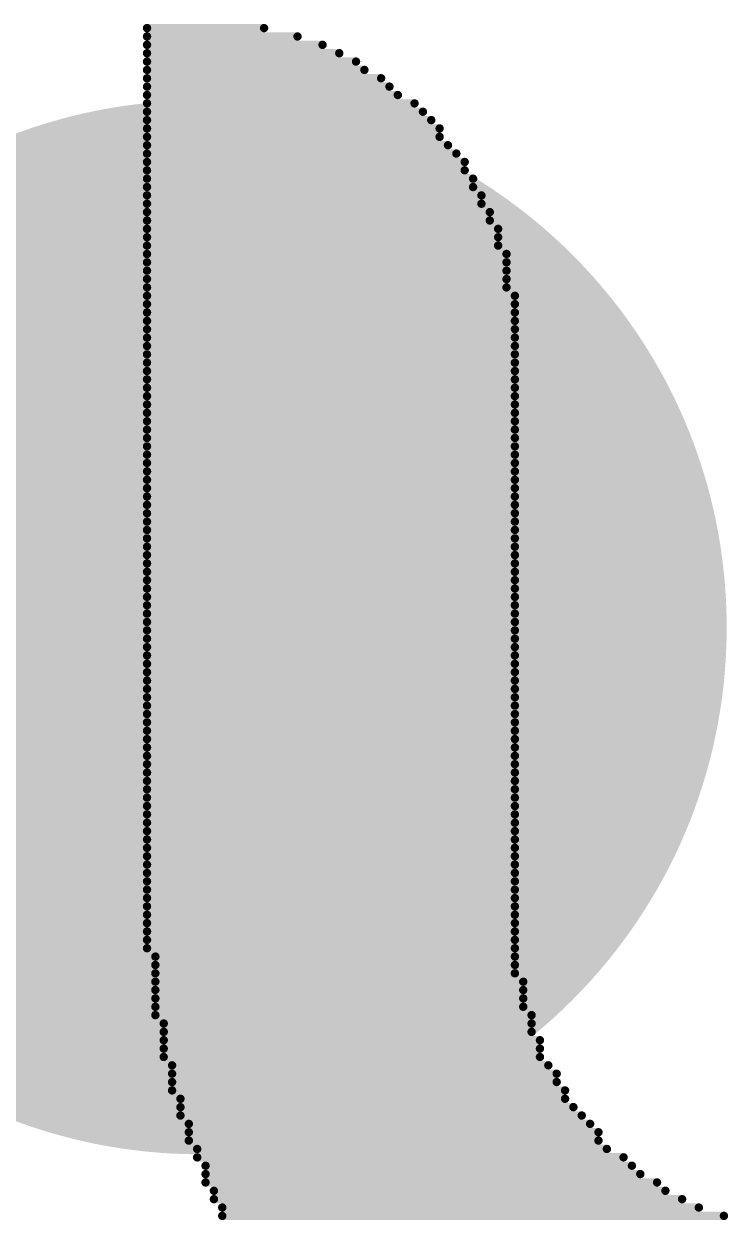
# Model space of a CAD drawing. Header units: inches. Extents: x 0 to 5455, y -5 to 5444.
# Drawn here: x 7.766 to 8.301, y 30.55 to 31.458 of the extents above; entities that cross this region are included whole.
import ezdxf

# ---------------------------------------------------------------- set-up
doc = ezdxf.new("R2010")
doc.units = ezdxf.units.IN
for name, color, linetype in [('Bottom Layer', 5, 'Continuous'), ('Bottom Overlay', 54, 'Continuous'), ('Top Layer', 1, 'Continuous'), ('Via Holes', 16, 'Continuous')]:
    doc.layers.add(name, color=color, linetype=linetype)

# ---------------------------------------------------------------- blocks, each defined once
blk = doc.blocks.new('5394DE47_A0E8_4329_8464_7791B7C19310_33')
at = {"layer": 'Bottom Overlay'}
for points in [[(13.9271, -1.59725, 0.00635, 0.00635, 0), (13.5461, -1.59725, 0.00635, 0.00635, 0)], [(13.9271, -1.6036, 0.00635, 0.00635, 0), (13.56515, -1.6036, 0.00635, 0.00635, 0)], [(13.93345, -1.60995, 0.00635, 0.00635, 0), (13.57785, -1.60995, 0.00635, 0.00635, 0)], [(13.93345, -1.6163, 0.00635, 0.00635, 0), (13.59055, -1.6163, 0.00635, 0.00635, 0)], [(13.9398, -1.62265, 0.00635, 0.00635, 0), (13.5969, -1.62265, 0.00635, 0.00635, 0)], [(13.9398, -1.629, 0.00635, 0.00635, 0), (13.6096, -1.629, 0.00635, 0.00635, 0)], [(13.9398, -1.63535, 0.00635, 0.00635, 0), (13.61595, -1.63535, 0.00635, 0.00635, 0)], [(13.94615, -1.6417, 0.00635, 0.00635, 0), (13.6223, -1.6417, 0.00635, 0.00635, 0)], [(13.94615, -1.64805, 0.00635, 0.00635, 0), (13.635, -1.64805, 0.00635, 0.00635, 0)], [(13.9525, -1.6544, 0.00635, 0.00635, 0), (13.64135, -1.6544, 0.00635, 0.00635, 0)], [(13.9525, -1.66075, 0.00635, 0.00635, 0), (13.64135, -1.66075, 0.00635, 0.00635, 0)], [(13.9525, -1.6671, 0.00635, 0.00635, 0), (13.6477, -1.6671, 0.00635, 0.00635, 0)], [(13.95885, -1.67345, 0.00635, 0.00635, 0), (13.65405, -1.67345, 0.00635, 0.00635, 0)], [(13.95885, -1.6798, 0.00635, 0.00635, 0), (13.6604, -1.6798, 0.00635, 0.00635, 0)], [(13.95885, -1.68615, 0.00635, 0.00635, 0), (13.66675, -1.68615, 0.00635, 0.00635, 0)], [(13.9652, -1.6925, 0.00635, 0.00635, 0), (13.66675, -1.6925, 0.00635, 0.00635, 0)], [(13.9652, -1.69885, 0.00635, 0.00635, 0), (13.6731, -1.69885, 0.00635, 0.00635, 0)], [(13.9652, -1.7052, 0.00635, 0.00635, 0), (13.6731, -1.7052, 0.00635, 0.00635, 0)], [(13.9652, -1.71155, 0.00635, 0.00635, 0), (13.67945, -1.71155, 0.00635, 0.00635, 0)], [(13.97155, -1.7179, 0.00635, 0.00635, 0), (13.6858, -1.7179, 0.00635, 0.00635, 0)], [(13.97155, -1.72425, 0.00635, 0.00635, 0), (13.6858, -1.72425, 0.00635, 0.00635, 0)], [(13.97155, -1.7306, 0.00635, 0.00635, 0), (13.6858, -1.7306, 0.00635, 0.00635, 0)], [(13.97155, -1.73695, 0.00635, 0.00635, 0), (13.69215, -1.73695, 0.00635, 0.00635, 0)], [(13.97155, -1.7433, 0.00635, 0.00635, 0), (13.69215, -1.7433, 0.00635, 0.00635, 0)], [(13.9779, -1.74965, 0.00635, 0.00635, 0), (13.69215, -1.74965, 0.00635, 0.00635, 0)], [(13.9779, -1.756, 0.00635, 0.00635, 0), (13.6985, -1.756, 0.00635, 0.00635, 0)], [(13.9779, -1.76235, 0.00635, 0.00635, 0), (13.6985, -1.76235, 0.00635, 0.00635, 0)], [(13.9779, -1.7687, 0.00635, 0.00635, 0), (13.6985, -1.7687, 0.00635, 0.00635, 0)], [(13.9779, -1.77505, 0.00635, 0.00635, 0), (13.6985, -1.77505, 0.00635, 0.00635, 0)], [(13.9779, -1.7814, 0.00635, 0.00635, 0), (13.70485, -1.7814, 0.00635, 0.00635, 0)], [(13.9779, -1.78775, 0.00635, 0.00635, 0), (13.70485, -1.78775, 0.00635, 0.00635, 0)], [(13.9779, -1.7941, 0.00635, 0.00635, 0), (13.70485, -1.7941, 0.00635, 0.00635, 0)], [(13.98425, -1.80045, 0.00635, 0.00635, 0), (13.70485, -1.80045, 0.00635, 0.00635, 0)], [(13.98425, -1.8068, 0.00635, 0.00635, 0), (13.70485, -1.8068, 0.00635, 0.00635, 0)], [(13.98425, -1.81315, 0.00635, 0.00635, 0), (13.70485, -1.81315, 0.00635, 0.00635, 0)], [(13.98425, -1.8195, 0.00635, 0.00635, 0), (13.70485, -1.8195, 0.00635, 0.00635, 0)], [(13.98425, -1.82585, 0.00635, 0.00635, 0), (13.70485, -1.82585, 0.00635, 0.00635, 0)], [(13.98425, -1.8322, 0.00635, 0.00635, 0), (13.70485, -1.8322, 0.00635, 0.00635, 0)], [(13.98425, -1.83855, 0.00635, 0.00635, 0), (13.70485, -1.83855, 0.00635, 0.00635, 0)], [(13.98425, -1.8449, 0.00635, 0.00635, 0), (13.70485, -1.8449, 0.00635, 0.00635, 0)], [(13.98425, -1.85125, 0.00635, 0.00635, 0), (13.70485, -1.85125, 0.00635, 0.00635, 0)], [(13.98425, -1.8576, 0.00635, 0.00635, 0), (13.70485, -1.8576, 0.00635, 0.00635, 0)], [(13.98425, -1.86395, 0.00635, 0.00635, 0), (13.70485, -1.86395, 0.00635, 0.00635, 0)], [(13.98425, -1.8703, 0.00635, 0.00635, 0), (13.70485, -1.8703, 0.00635, 0.00635, 0)], [(13.98425, -1.87665, 0.00635, 0.00635, 0), (13.70485, -1.87665, 0.00635, 0.00635, 0)], [(13.98425, -1.883, 0.00635, 0.00635, 0), (13.70485, -1.883, 0.00635, 0.00635, 0)], [(13.98425, -1.88935, 0.00635, 0.00635, 0), (13.70485, -1.88935, 0.00635, 0.00635, 0)], [(13.98425, -1.8957, 0.00635, 0.00635, 0), (13.70485, -1.8957, 0.00635, 0.00635, 0)], [(13.98425, -1.90205, 0.00635, 0.00635, 0), (13.70485, -1.90205, 0.00635, 0.00635, 0)], [(13.98425, -1.9084, 0.00635, 0.00635, 0), (13.70485, -1.9084, 0.00635, 0.00635, 0)], [(13.98425, -1.91475, 0.00635, 0.00635, 0), (13.70485, -1.91475, 0.00635, 0.00635, 0)], [(13.98425, -1.9211, 0.00635, 0.00635, 0), (13.70485, -1.9211, 0.00635, 0.00635, 0)], [(13.98425, -1.92745, 0.00635, 0.00635, 0), (13.70485, -1.92745, 0.00635, 0.00635, 0)], [(13.98425, -1.9338, 0.00635, 0.00635, 0), (13.70485, -1.9338, 0.00635, 0.00635, 0)], [(13.98425, -1.94015, 0.00635, 0.00635, 0), (13.70485, -1.94015, 0.00635, 0.00635, 0)], [(13.98425, -1.9465, 0.00635, 0.00635, 0), (13.70485, -1.9465, 0.00635, 0.00635, 0)], [(13.98425, -1.95285, 0.00635, 0.00635, 0), (13.70485, -1.95285, 0.00635, 0.00635, 0)], [(13.98425, -1.9592, 0.00635, 0.00635, 0), (13.70485, -1.9592, 0.00635, 0.00635, 0)], [(13.98425, -1.96555, 0.00635, 0.00635, 0), (13.70485, -1.96555, 0.00635, 0.00635, 0)], [(13.98425, -1.9719, 0.00635, 0.00635, 0), (13.70485, -1.9719, 0.00635, 0.00635, 0)], [(13.98425, -1.97825, 0.00635, 0.00635, 0), (13.70485, -1.97825, 0.00635, 0.00635, 0)], [(13.98425, -1.9846, 0.00635, 0.00635, 0), (13.70485, -1.9846, 0.00635, 0.00635, 0)], [(13.98425, -1.99095, 0.00635, 0.00635, 0), (13.70485, -1.99095, 0.00635, 0.00635, 0)], [(13.98425, -1.9973, 0.00635, 0.00635, 0), (13.70485, -1.9973, 0.00635, 0.00635, 0)], [(13.98425, -2.00365, 0.00635, 0.00635, 0), (13.70485, -2.00365, 0.00635, 0.00635, 0)], [(13.98425, -2.01, 0.00635, 0.00635, 0), (13.70485, -2.01, 0.00635, 0.00635, 0)], [(13.98425, -2.01635, 0.00635, 0.00635, 0), (13.70485, -2.01635, 0.00635, 0.00635, 0)], [(13.98425, -2.0227, 0.00635, 0.00635, 0), (13.70485, -2.0227, 0.00635, 0.00635, 0)], [(13.98425, -2.02905, 0.00635, 0.00635, 0), (13.70485, -2.02905, 0.00635, 0.00635, 0)], [(13.98425, -2.0354, 0.00635, 0.00635, 0), (13.70485, -2.0354, 0.00635, 0.00635, 0)], [(13.98425, -2.04175, 0.00635, 0.00635, 0), (13.70485, -2.04175, 0.00635, 0.00635, 0)], [(13.98425, -2.0481, 0.00635, 0.00635, 0), (13.70485, -2.0481, 0.00635, 0.00635, 0)], [(13.98425, -2.05445, 0.00635, 0.00635, 0), (13.70485, -2.05445, 0.00635, 0.00635, 0)], [(13.98425, -2.0608, 0.00635, 0.00635, 0), (13.70485, -2.0608, 0.00635, 0.00635, 0)], [(13.98425, -2.06715, 0.00635, 0.00635, 0), (13.70485, -2.06715, 0.00635, 0.00635, 0)], [(13.98425, -2.0735, 0.00635, 0.00635, 0), (13.70485, -2.0735, 0.00635, 0.00635, 0)], [(13.98425, -2.07985, 0.00635, 0.00635, 0), (13.70485, -2.07985, 0.00635, 0.00635, 0)], [(13.98425, -2.0862, 0.00635, 0.00635, 0), (13.70485, -2.0862, 0.00635, 0.00635, 0)], [(13.98425, -2.09255, 0.00635, 0.00635, 0), (13.70485, -2.09255, 0.00635, 0.00635, 0)], [(13.98425, -2.0989, 0.00635, 0.00635, 0), (13.70485, -2.0989, 0.00635, 0.00635, 0)], [(13.98425, -2.10525, 0.00635, 0.00635, 0), (13.70485, -2.10525, 0.00635, 0.00635, 0)], [(13.98425, -2.1116, 0.00635, 0.00635, 0), (13.70485, -2.1116, 0.00635, 0.00635, 0)], [(13.98425, -2.11795, 0.00635, 0.00635, 0), (13.70485, -2.11795, 0.00635, 0.00635, 0)], [(13.98425, -2.1243, 0.00635, 0.00635, 0), (13.70485, -2.1243, 0.00635, 0.00635, 0)], [(13.98425, -2.13065, 0.00635, 0.00635, 0), (13.70485, -2.13065, 0.00635, 0.00635, 0)], [(13.98425, -2.137, 0.00635, 0.00635, 0), (13.70485, -2.137, 0.00635, 0.00635, 0)], [(13.98425, -2.14335, 0.00635, 0.00635, 0), (13.70485, -2.14335, 0.00635, 0.00635, 0)], [(13.98425, -2.1497, 0.00635, 0.00635, 0), (13.70485, -2.1497, 0.00635, 0.00635, 0)], [(13.98425, -2.15605, 0.00635, 0.00635, 0), (13.70485, -2.15605, 0.00635, 0.00635, 0)], [(13.98425, -2.1624, 0.00635, 0.00635, 0), (13.70485, -2.1624, 0.00635, 0.00635, 0)], [(13.98425, -2.16875, 0.00635, 0.00635, 0), (13.70485, -2.16875, 0.00635, 0.00635, 0)], [(13.98425, -2.1751, 0.00635, 0.00635, 0), (13.70485, -2.1751, 0.00635, 0.00635, 0)], [(13.98425, -2.18145, 0.00635, 0.00635, 0), (13.70485, -2.18145, 0.00635, 0.00635, 0)], [(13.98425, -2.1878, 0.00635, 0.00635, 0), (13.70485, -2.1878, 0.00635, 0.00635, 0)], [(13.98425, -2.19415, 0.00635, 0.00635, 0), (13.70485, -2.19415, 0.00635, 0.00635, 0)], [(13.98425, -2.2005, 0.00635, 0.00635, 0), (13.70485, -2.2005, 0.00635, 0.00635, 0)], [(13.98425, -2.20685, 0.00635, 0.00635, 0), (13.70485, -2.20685, 0.00635, 0.00635, 0)], [(13.98425, -2.2132, 0.00635, 0.00635, 0), (13.70485, -2.2132, 0.00635, 0.00635, 0)], [(13.98425, -2.21955, 0.00635, 0.00635, 0), (13.70485, -2.21955, 0.00635, 0.00635, 0)], [(13.98425, -2.2259, 0.00635, 0.00635, 0), (13.70485, -2.2259, 0.00635, 0.00635, 0)], [(13.98425, -2.23225, 0.00635, 0.00635, 0), (13.70485, -2.23225, 0.00635, 0.00635, 0)], [(13.98425, -2.2386, 0.00635, 0.00635, 0), (13.70485, -2.2386, 0.00635, 0.00635, 0)], [(13.98425, -2.24495, 0.00635, 0.00635, 0), (13.70485, -2.24495, 0.00635, 0.00635, 0)], [(13.98425, -2.2513, 0.00635, 0.00635, 0), (13.70485, -2.2513, 0.00635, 0.00635, 0)], [(13.98425, -2.25765, 0.00635, 0.00635, 0), (13.70485, -2.25765, 0.00635, 0.00635, 0)], [(13.98425, -2.264, 0.00635, 0.00635, 0), (13.70485, -2.264, 0.00635, 0.00635, 0)], [(13.98425, -2.27035, 0.00635, 0.00635, 0), (13.70485, -2.27035, 0.00635, 0.00635, 0)], [(13.98425, -2.2767, 0.00635, 0.00635, 0), (13.70485, -2.2767, 0.00635, 0.00635, 0)], [(13.98425, -2.28305, 0.00635, 0.00635, 0), (13.70485, -2.28305, 0.00635, 0.00635, 0)], [(13.98425, -2.2894, 0.00635, 0.00635, 0), (13.70485, -2.2894, 0.00635, 0.00635, 0)], [(13.98425, -2.29575, 0.00635, 0.00635, 0), (13.70485, -2.29575, 0.00635, 0.00635, 0)], [(13.98425, -2.3021, 0.00635, 0.00635, 0), (13.7112, -2.3021, 0.00635, 0.00635, 0)], [(13.98425, -2.30845, 0.00635, 0.00635, 0), (13.7112, -2.30845, 0.00635, 0.00635, 0)], [(13.98425, -2.3148, 0.00635, 0.00635, 0), (13.7112, -2.3148, 0.00635, 0.00635, 0)], [(13.98425, -2.32115, 0.00635, 0.00635, 0), (13.7112, -2.32115, 0.00635, 0.00635, 0)], [(13.98425, -2.3275, 0.00635, 0.00635, 0), (13.7112, -2.3275, 0.00635, 0.00635, 0)], [(13.98425, -2.33385, 0.00635, 0.00635, 0), (13.71755, -2.33385, 0.00635, 0.00635, 0)], [(13.98425, -2.3402, 0.00635, 0.00635, 0), (13.71755, -2.3402, 0.00635, 0.00635, 0)], [(13.98425, -2.34655, 0.00635, 0.00635, 0), (13.71755, -2.34655, 0.00635, 0.00635, 0)], [(13.98425, -2.3529, 0.00635, 0.00635, 0), (13.7239, -2.3529, 0.00635, 0.00635, 0)], [(13.98425, -2.35925, 0.00635, 0.00635, 0), (13.7239, -2.35925, 0.00635, 0.00635, 0)], [(13.98425, -2.3656, 0.00635, 0.00635, 0), (13.73025, -2.3656, 0.00635, 0.00635, 0)], [(13.98425, -2.37195, 0.00635, 0.00635, 0), (13.73025, -2.37195, 0.00635, 0.00635, 0)], [(13.98425, -2.3783, 0.00635, 0.00635, 0), (13.7366, -2.3783, 0.00635, 0.00635, 0)], [(13.98425, -2.38465, 0.00635, 0.00635, 0), (13.7366, -2.38465, 0.00635, 0.00635, 0)], [(13.98425, -2.391, 0.00635, 0.00635, 0), (13.74295, -2.391, 0.00635, 0.00635, 0)], [(13.98425, -2.39735, 0.00635, 0.00635, 0), (13.74295, -2.39735, 0.00635, 0.00635, 0)], [(13.98425, -2.4037, 0.00635, 0.00635, 0), (13.7493, -2.4037, 0.00635, 0.00635, 0)], [(13.98425, -2.41005, 0.00635, 0.00635, 0), (13.75565, -2.41005, 0.00635, 0.00635, 0)], [(13.98425, -2.4164, 0.00635, 0.00635, 0), (13.762, -2.4164, 0.00635, 0.00635, 0)], [(13.98425, -2.42275, 0.00635, 0.00635, 0), (13.762, -2.42275, 0.00635, 0.00635, 0)], [(13.98425, -2.4291, 0.00635, 0.00635, 0), (13.76835, -2.4291, 0.00635, 0.00635, 0)], [(13.98425, -2.43545, 0.00635, 0.00635, 0), (13.7747, -2.43545, 0.00635, 0.00635, 0)], [(13.98425, -2.4418, 0.00635, 0.00635, 0), (13.78105, -2.4418, 0.00635, 0.00635, 0)], [(13.98425, -2.44815, 0.00635, 0.00635, 0), (13.79375, -2.44815, 0.00635, 0.00635, 0)], [(13.98425, -2.4545, 0.00635, 0.00635, 0), (13.8001, -2.4545, 0.00635, 0.00635, 0)], [(13.98425, -2.46085, 0.00635, 0.00635, 0), (13.80645, -2.46085, 0.00635, 0.00635, 0)], [(13.98425, -2.4672, 0.00635, 0.00635, 0), (13.81915, -2.4672, 0.00635, 0.00635, 0)], [(13.98425, -2.47355, 0.00635, 0.00635, 0), (13.8255, -2.47355, 0.00635, 0.00635, 0)], [(13.98425, -2.4799, 0.00635, 0.00635, 0), (13.8382, -2.4799, 0.00635, 0.00635, 0)], [(13.98425, -2.48625, 0.00635, 0.00635, 0), (13.8509, -2.48625, 0.00635, 0.00635, 0)], [(13.98425, -2.4926, 0.00635, 0.00635, 0), (13.86995, -2.4926, 0.00635, 0.00635, 0)], [(13.98425, -2.49895, 0.00635, 0.00635, 0), (13.89535, -2.49895, 0.00635, 0.00635, 0)]]:
    blk.add_lwpolyline(points, format="xyseb", dxfattribs=at)
for points in [[(13.54451, -1.59725, 0.00317, 0.00317, 1), (13.54769, -1.59725, 0.00317, 0.00317, 1)], [(13.92551, -1.59725, 0.00317, 0.00317, 1), (13.92869, -1.59725, 0.00317, 0.00317, 1)], [(13.56356, -1.6036, 0.00317, 0.00317, 1), (13.56674, -1.6036, 0.00317, 0.00317, 1)], [(13.57626, -1.60995, 0.00317, 0.00317, 1), (13.57944, -1.60995, 0.00317, 0.00317, 1)], [(13.92551, -1.6036, 0.00317, 0.00317, 1), (13.92869, -1.6036, 0.00317, 0.00317, 1)], [(13.93186, -1.60995, 0.00317, 0.00317, 1), (13.93504, -1.60995, 0.00317, 0.00317, 1)], [(13.58896, -1.6163, 0.00317, 0.00317, 1), (13.59214, -1.6163, 0.00317, 0.00317, 1)], [(13.93186, -1.6163, 0.00317, 0.00317, 1), (13.93504, -1.6163, 0.00317, 0.00317, 1)], [(13.59531, -1.62265, 0.00317, 0.00317, 1), (13.59849, -1.62265, 0.00317, 0.00317, 1)], [(13.93821, -1.62265, 0.00317, 0.00317, 1), (13.94139, -1.62265, 0.00317, 0.00317, 1)], [(13.60801, -1.629, 0.00317, 0.00317, 1), (13.61119, -1.629, 0.00317, 0.00317, 1)], [(13.61436, -1.63535, 0.00317, 0.00317, 1), (13.61754, -1.63535, 0.00317, 0.00317, 1)], [(13.93821, -1.629, 0.00317, 0.00317, 1), (13.94139, -1.629, 0.00317, 0.00317, 1)], [(13.93821, -1.63535, 0.00317, 0.00317, 1), (13.94139, -1.63535, 0.00317, 0.00317, 1)], [(13.62071, -1.6417, 0.00317, 0.00317, 1), (13.62389, -1.6417, 0.00317, 0.00317, 1)], [(13.94456, -1.6417, 0.00317, 0.00317, 1), (13.94774, -1.6417, 0.00317, 0.00317, 1)], [(13.63341, -1.64805, 0.00317, 0.00317, 1), (13.63659, -1.64805, 0.00317, 0.00317, 1)], [(13.63976, -1.6544, 0.00317, 0.00317, 1), (13.64294, -1.6544, 0.00317, 0.00317, 1)], [(13.94456, -1.64805, 0.00317, 0.00317, 1), (13.94774, -1.64805, 0.00317, 0.00317, 1)], [(13.95091, -1.6544, 0.00317, 0.00317, 1), (13.95409, -1.6544, 0.00317, 0.00317, 1)], [(13.63976, -1.66075, 0.00317, 0.00317, 1), (13.64294, -1.66075, 0.00317, 0.00317, 1)], [(13.95091, -1.66075, 0.00317, 0.00317, 1), (13.95409, -1.66075, 0.00317, 0.00317, 1)], [(13.64611, -1.6671, 0.00317, 0.00317, 1), (13.64929, -1.6671, 0.00317, 0.00317, 1)], [(13.65246, -1.67345, 0.00317, 0.00317, 1), (13.65564, -1.67345, 0.00317, 0.00317, 1)], [(13.95091, -1.6671, 0.00317, 0.00317, 1), (13.95409, -1.6671, 0.00317, 0.00317, 1)], [(13.95726, -1.67345, 0.00317, 0.00317, 1), (13.96044, -1.67345, 0.00317, 0.00317, 1)], [(13.65881, -1.6798, 0.00317, 0.00317, 1), (13.66199, -1.6798, 0.00317, 0.00317, 1)], [(13.95726, -1.6798, 0.00317, 0.00317, 1), (13.96044, -1.6798, 0.00317, 0.00317, 1)], [(13.66516, -1.68615, 0.00317, 0.00317, 1), (13.66834, -1.68615, 0.00317, 0.00317, 1)], [(13.95726, -1.68615, 0.00317, 0.00317, 1), (13.96044, -1.68615, 0.00317, 0.00317, 1)], [(13.66516, -1.6925, 0.00317, 0.00317, 1), (13.66834, -1.6925, 0.00317, 0.00317, 1)], [(13.67151, -1.69885, 0.00317, 0.00317, 1), (13.67469, -1.69885, 0.00317, 0.00317, 1)], [(13.96361, -1.6925, 0.00317, 0.00317, 1), (13.96679, -1.6925, 0.00317, 0.00317, 1)], [(13.96361, -1.69885, 0.00317, 0.00317, 1), (13.96679, -1.69885, 0.00317, 0.00317, 1)], [(13.67151, -1.7052, 0.00317, 0.00317, 1), (13.67469, -1.7052, 0.00317, 0.00317, 1)], [(13.96361, -1.7052, 0.00317, 0.00317, 1), (13.96679, -1.7052, 0.00317, 0.00317, 1)], [(13.67786, -1.71155, 0.00317, 0.00317, 1), (13.68104, -1.71155, 0.00317, 0.00317, 1)], [(13.68421, -1.7179, 0.00317, 0.00317, 1), (13.68739, -1.7179, 0.00317, 0.00317, 1)], [(13.96361, -1.71155, 0.00317, 0.00317, 1), (13.96679, -1.71155, 0.00317, 0.00317, 1)], [(13.96996, -1.7179, 0.00317, 0.00317, 1), (13.97314, -1.7179, 0.00317, 0.00317, 1)], [(13.68421, -1.72425, 0.00317, 0.00317, 1), (13.68739, -1.72425, 0.00317, 0.00317, 1)], [(13.96996, -1.72425, 0.00317, 0.00317, 1), (13.97314, -1.72425, 0.00317, 0.00317, 1)], [(13.68421, -1.7306, 0.00317, 0.00317, 1), (13.68739, -1.7306, 0.00317, 0.00317, 1)], [(13.69056, -1.73695, 0.00317, 0.00317, 1), (13.69374, -1.73695, 0.00317, 0.00317, 1)], [(13.96996, -1.7306, 0.00317, 0.00317, 1), (13.97314, -1.7306, 0.00317, 0.00317, 1)], [(13.96996, -1.73695, 0.00317, 0.00317, 1), (13.97314, -1.73695, 0.00317, 0.00317, 1)], [(13.69056, -1.7433, 0.00317, 0.00317, 1), (13.69374, -1.7433, 0.00317, 0.00317, 1)], [(13.96996, -1.7433, 0.00317, 0.00317, 1), (13.97314, -1.7433, 0.00317, 0.00317, 1)], [(13.69056, -1.74965, 0.00317, 0.00317, 1), (13.69374, -1.74965, 0.00317, 0.00317, 1)], [(13.97631, -1.74965, 0.00317, 0.00317, 1), (13.97949, -1.74965, 0.00317, 0.00317, 1)], [(13.69691, -1.756, 0.00317, 0.00317, 1), (13.70009, -1.756, 0.00317, 0.00317, 1)], [(13.69691, -1.76235, 0.00317, 0.00317, 1), (13.70009, -1.76235, 0.00317, 0.00317, 1)], [(13.97631, -1.756, 0.00317, 0.00317, 1), (13.97949, -1.756, 0.00317, 0.00317, 1)], [(13.97631, -1.76235, 0.00317, 0.00317, 1), (13.97949, -1.76235, 0.00317, 0.00317, 1)], [(13.69691, -1.7687, 0.00317, 0.00317, 1), (13.70009, -1.7687, 0.00317, 0.00317, 1)], [(13.97631, -1.7687, 0.00317, 0.00317, 1), (13.97949, -1.7687, 0.00317, 0.00317, 1)], [(13.69691, -1.77505, 0.00317, 0.00317, 1), (13.70009, -1.77505, 0.00317, 0.00317, 1)], [(13.70326, -1.7814, 0.00317, 0.00317, 1), (13.70644, -1.7814, 0.00317, 0.00317, 1)], [(13.97631, -1.77505, 0.00317, 0.00317, 1), (13.97949, -1.77505, 0.00317, 0.00317, 1)], [(13.97631, -1.7814, 0.00317, 0.00317, 1), (13.97949, -1.7814, 0.00317, 0.00317, 1)], [(13.70326, -1.78775, 0.00317, 0.00317, 1), (13.70644, -1.78775, 0.00317, 0.00317, 1)], [(13.97631, -1.78775, 0.00317, 0.00317, 1), (13.97949, -1.78775, 0.00317, 0.00317, 1)], [(13.70326, -1.7941, 0.00317, 0.00317, 1), (13.70644, -1.7941, 0.00317, 0.00317, 1)], [(13.70326, -1.80045, 0.00317, 0.00317, 1), (13.70644, -1.80045, 0.00317, 0.00317, 1)], [(13.97631, -1.7941, 0.00317, 0.00317, 1), (13.97949, -1.7941, 0.00317, 0.00317, 1)], [(13.98266, -1.80045, 0.00317, 0.00317, 1), (13.98584, -1.80045, 0.00317, 0.00317, 1)], [(13.70326, -1.8068, 0.00317, 0.00317, 1), (13.70644, -1.8068, 0.00317, 0.00317, 1)], [(13.98266, -1.8068, 0.00317, 0.00317, 1), (13.98584, -1.8068, 0.00317, 0.00317, 1)], [(13.70326, -1.81315, 0.00317, 0.00317, 1), (13.70644, -1.81315, 0.00317, 0.00317, 1)], [(13.98266, -1.81315, 0.00317, 0.00317, 1), (13.98584, -1.81315, 0.00317, 0.00317, 1)], [(13.70326, -1.8195, 0.00317, 0.00317, 1), (13.70644, -1.8195, 0.00317, 0.00317, 1)], [(13.70326, -1.82585, 0.00317, 0.00317, 1), (13.70644, -1.82585, 0.00317, 0.00317, 1)], [(13.98266, -1.8195, 0.00317, 0.00317, 1), (13.98584, -1.8195, 0.00317, 0.00317, 1)], [(13.98266, -1.82585, 0.00317, 0.00317, 1), (13.98584, -1.82585, 0.00317, 0.00317, 1)], [(13.70326, -1.8322, 0.00317, 0.00317, 1), (13.70644, -1.8322, 0.00317, 0.00317, 1)], [(13.98266, -1.8322, 0.00317, 0.00317, 1), (13.98584, -1.8322, 0.00317, 0.00317, 1)], [(13.70326, -1.83855, 0.00317, 0.00317, 1), (13.70644, -1.83855, 0.00317, 0.00317, 1)], [(13.70326, -1.8449, 0.00317, 0.00317, 1), (13.70644, -1.8449, 0.00317, 0.00317, 1)], [(13.98266, -1.83855, 0.00317, 0.00317, 1), (13.98584, -1.83855, 0.00317, 0.00317, 1)], [(13.98266, -1.8449, 0.00317, 0.00317, 1), (13.98584, -1.8449, 0.00317, 0.00317, 1)], [(13.70326, -1.85125, 0.00317, 0.00317, 1), (13.70644, -1.85125, 0.00317, 0.00317, 1)], [(13.98266, -1.85125, 0.00317, 0.00317, 1), (13.98584, -1.85125, 0.00317, 0.00317, 1)], [(13.70326, -1.8576, 0.00317, 0.00317, 1), (13.70644, -1.8576, 0.00317, 0.00317, 1)], [(13.70326, -1.86395, 0.00317, 0.00317, 1), (13.70644, -1.86395, 0.00317, 0.00317, 1)], [(13.98266, -1.8576, 0.00317, 0.00317, 1), (13.98584, -1.8576, 0.00317, 0.00317, 1)], [(13.98266, -1.86395, 0.00317, 0.00317, 1), (13.98584, -1.86395, 0.00317, 0.00317, 1)], [(13.70326, -1.8703, 0.00317, 0.00317, 1), (13.70644, -1.8703, 0.00317, 0.00317, 1)], [(13.98266, -1.8703, 0.00317, 0.00317, 1), (13.98584, -1.8703, 0.00317, 0.00317, 1)], [(13.70326, -1.87665, 0.00317, 0.00317, 1), (13.70644, -1.87665, 0.00317, 0.00317, 1)], [(13.98266, -1.87665, 0.00317, 0.00317, 1), (13.98584, -1.87665, 0.00317, 0.00317, 1)], [(13.70326, -1.883, 0.00317, 0.00317, 1), (13.70644, -1.883, 0.00317, 0.00317, 1)], [(13.70326, -1.88935, 0.00317, 0.00317, 1), (13.70644, -1.88935, 0.00317, 0.00317, 1)], [(13.98266, -1.883, 0.00317, 0.00317, 1), (13.98584, -1.883, 0.00317, 0.00317, 1)], [(13.98266, -1.88935, 0.00317, 0.00317, 1), (13.98584, -1.88935, 0.00317, 0.00317, 1)], [(13.70326, -1.8957, 0.00317, 0.00317, 1), (13.70644, -1.8957, 0.00317, 0.00317, 1)], [(13.98266, -1.8957, 0.00317, 0.00317, 1), (13.98584, -1.8957, 0.00317, 0.00317, 1)], [(13.70326, -1.90205, 0.00317, 0.00317, 1), (13.70644, -1.90205, 0.00317, 0.00317, 1)], [(13.70326, -1.9084, 0.00317, 0.00317, 1), (13.70644, -1.9084, 0.00317, 0.00317, 1)], [(13.98266, -1.90205, 0.00317, 0.00317, 1), (13.98584, -1.90205, 0.00317, 0.00317, 1)], [(13.98266, -1.9084, 0.00317, 0.00317, 1), (13.98584, -1.9084, 0.00317, 0.00317, 1)], [(13.70326, -1.91475, 0.00317, 0.00317, 1), (13.70644, -1.91475, 0.00317, 0.00317, 1)], [(13.98266, -1.91475, 0.00317, 0.00317, 1), (13.98584, -1.91475, 0.00317, 0.00317, 1)], [(13.70326, -1.9211, 0.00317, 0.00317, 1), (13.70644, -1.9211, 0.00317, 0.00317, 1)], [(13.70326, -1.92745, 0.00317, 0.00317, 1), (13.70644, -1.92745, 0.00317, 0.00317, 1)], [(13.98266, -1.9211, 0.00317, 0.00317, 1), (13.98584, -1.9211, 0.00317, 0.00317, 1)], [(13.98266, -1.92745, 0.00317, 0.00317, 1), (13.98584, -1.92745, 0.00317, 0.00317, 1)], [(13.70326, -1.9338, 0.00317, 0.00317, 1), (13.70644, -1.9338, 0.00317, 0.00317, 1)], [(13.98266, -1.9338, 0.00317, 0.00317, 1), (13.98584, -1.9338, 0.00317, 0.00317, 1)], [(13.70326, -1.94015, 0.00317, 0.00317, 1), (13.70644, -1.94015, 0.00317, 0.00317, 1)], [(13.98266, -1.94015, 0.00317, 0.00317, 1), (13.98584, -1.94015, 0.00317, 0.00317, 1)], [(13.70326, -1.9465, 0.00317, 0.00317, 1), (13.70644, -1.9465, 0.00317, 0.00317, 1)], [(13.70326, -1.95285, 0.00317, 0.00317, 1), (13.70644, -1.95285, 0.00317, 0.00317, 1)], [(13.98266, -1.9465, 0.00317, 0.00317, 1), (13.98584, -1.9465, 0.00317, 0.00317, 1)], [(13.98266, -1.95285, 0.00317, 0.00317, 1), (13.98584, -1.95285, 0.00317, 0.00317, 1)], [(13.70326, -1.9592, 0.00317, 0.00317, 1), (13.70644, -1.9592, 0.00317, 0.00317, 1)], [(13.98266, -1.9592, 0.00317, 0.00317, 1), (13.98584, -1.9592, 0.00317, 0.00317, 1)], [(13.70326, -1.96555, 0.00317, 0.00317, 1), (13.70644, -1.96555, 0.00317, 0.00317, 1)], [(13.70326, -1.9719, 0.00317, 0.00317, 1), (13.70644, -1.9719, 0.00317, 0.00317, 1)], [(13.98266, -1.96555, 0.00317, 0.00317, 1), (13.98584, -1.96555, 0.00317, 0.00317, 1)], [(13.98266, -1.9719, 0.00317, 0.00317, 1), (13.98584, -1.9719, 0.00317, 0.00317, 1)], [(13.70326, -1.97825, 0.00317, 0.00317, 1), (13.70644, -1.97825, 0.00317, 0.00317, 1)], [(13.98266, -1.97825, 0.00317, 0.00317, 1), (13.98584, -1.97825, 0.00317, 0.00317, 1)], [(13.70326, -1.9846, 0.00317, 0.00317, 1), (13.70644, -1.9846, 0.00317, 0.00317, 1)], [(13.70326, -1.99095, 0.00317, 0.00317, 1), (13.70644, -1.99095, 0.00317, 0.00317, 1)], [(13.98266, -1.9846, 0.00317, 0.00317, 1), (13.98584, -1.9846, 0.00317, 0.00317, 1)], [(13.98266, -1.99095, 0.00317, 0.00317, 1), (13.98584, -1.99095, 0.00317, 0.00317, 1)], [(13.70326, -1.9973, 0.00317, 0.00317, 1), (13.70644, -1.9973, 0.00317, 0.00317, 1)], [(13.98266, -1.9973, 0.00317, 0.00317, 1), (13.98584, -1.9973, 0.00317, 0.00317, 1)], [(13.70326, -2.00365, 0.00317, 0.00317, 1), (13.70644, -2.00365, 0.00317, 0.00317, 1)], [(13.98266, -2.00365, 0.00317, 0.00317, 1), (13.98584, -2.00365, 0.00317, 0.00317, 1)], [(13.70326, -2.01, 0.00317, 0.00317, 1), (13.70644, -2.01, 0.00317, 0.00317, 1)], [(13.70326, -2.01635, 0.00317, 0.00317, 1), (13.70644, -2.01635, 0.00317, 0.00317, 1)], [(13.98266, -2.01, 0.00317, 0.00317, 1), (13.98584, -2.01, 0.00317, 0.00317, 1)], [(13.98266, -2.01635, 0.00317, 0.00317, 1), (13.98584, -2.01635, 0.00317, 0.00317, 1)], [(13.70326, -2.0227, 0.00317, 0.00317, 1), (13.70644, -2.0227, 0.00317, 0.00317, 1)], [(13.98266, -2.0227, 0.00317, 0.00317, 1), (13.98584, -2.0227, 0.00317, 0.00317, 1)], [(13.70326, -2.02905, 0.00317, 0.00317, 1), (13.70644, -2.02905, 0.00317, 0.00317, 1)], [(13.70326, -2.0354, 0.00317, 0.00317, 1), (13.70644, -2.0354, 0.00317, 0.00317, 1)], [(13.98266, -2.02905, 0.00317, 0.00317, 1), (13.98584, -2.02905, 0.00317, 0.00317, 1)], [(13.98266, -2.0354, 0.00317, 0.00317, 1), (13.98584, -2.0354, 0.00317, 0.00317, 1)], [(13.70326, -2.04175, 0.00317, 0.00317, 1), (13.70644, -2.04175, 0.00317, 0.00317, 1)], [(13.98266, -2.04175, 0.00317, 0.00317, 1), (13.98584, -2.04175, 0.00317, 0.00317, 1)], [(13.70326, -2.0481, 0.00317, 0.00317, 1), (13.70644, -2.0481, 0.00317, 0.00317, 1)], [(13.70326, -2.05445, 0.00317, 0.00317, 1), (13.70644, -2.05445, 0.00317, 0.00317, 1)], [(13.98266, -2.0481, 0.00317, 0.00317, 1), (13.98584, -2.0481, 0.00317, 0.00317, 1)], [(13.98266, -2.05445, 0.00317, 0.00317, 1), (13.98584, -2.05445, 0.00317, 0.00317, 1)], [(13.70326, -2.0608, 0.00317, 0.00317, 1), (13.70644, -2.0608, 0.00317, 0.00317, 1)], [(13.98266, -2.0608, 0.00317, 0.00317, 1), (13.98584, -2.0608, 0.00317, 0.00317, 1)], [(13.70326, -2.06715, 0.00317, 0.00317, 1), (13.70644, -2.06715, 0.00317, 0.00317, 1)], [(13.70326, -2.0735, 0.00317, 0.00317, 1), (13.70644, -2.0735, 0.00317, 0.00317, 1)], [(13.98266, -2.06715, 0.00317, 0.00317, 1), (13.98584, -2.06715, 0.00317, 0.00317, 1)], [(13.98266, -2.0735, 0.00317, 0.00317, 1), (13.98584, -2.0735, 0.00317, 0.00317, 1)], [(13.70326, -2.07985, 0.00317, 0.00317, 1), (13.70644, -2.07985, 0.00317, 0.00317, 1)], [(13.98266, -2.07985, 0.00317, 0.00317, 1), (13.98584, -2.07985, 0.00317, 0.00317, 1)], [(13.70326, -2.0862, 0.00317, 0.00317, 1), (13.70644, -2.0862, 0.00317, 0.00317, 1)], [(13.98266, -2.0862, 0.00317, 0.00317, 1), (13.98584, -2.0862, 0.00317, 0.00317, 1)], [(13.70326, -2.09255, 0.00317, 0.00317, 1), (13.70644, -2.09255, 0.00317, 0.00317, 1)], [(13.70326, -2.0989, 0.00317, 0.00317, 1), (13.70644, -2.0989, 0.00317, 0.00317, 1)], [(13.98266, -2.09255, 0.00317, 0.00317, 1), (13.98584, -2.09255, 0.00317, 0.00317, 1)], [(13.98266, -2.0989, 0.00317, 0.00317, 1), (13.98584, -2.0989, 0.00317, 0.00317, 1)], [(13.70326, -2.10525, 0.00317, 0.00317, 1), (13.70644, -2.10525, 0.00317, 0.00317, 1)], [(13.98266, -2.10525, 0.00317, 0.00317, 1), (13.98584, -2.10525, 0.00317, 0.00317, 1)], [(13.70326, -2.1116, 0.00317, 0.00317, 1), (13.70644, -2.1116, 0.00317, 0.00317, 1)], [(13.70326, -2.11795, 0.00317, 0.00317, 1), (13.70644, -2.11795, 0.00317, 0.00317, 1)], [(13.98266, -2.1116, 0.00317, 0.00317, 1), (13.98584, -2.1116, 0.00317, 0.00317, 1)], [(13.98266, -2.11795, 0.00317, 0.00317, 1), (13.98584, -2.11795, 0.00317, 0.00317, 1)], [(13.70326, -2.1243, 0.00317, 0.00317, 1), (13.70644, -2.1243, 0.00317, 0.00317, 1)], [(13.98266, -2.1243, 0.00317, 0.00317, 1), (13.98584, -2.1243, 0.00317, 0.00317, 1)], [(13.70326, -2.13065, 0.00317, 0.00317, 1), (13.70644, -2.13065, 0.00317, 0.00317, 1)], [(13.70326, -2.137, 0.00317, 0.00317, 1), (13.70644, -2.137, 0.00317, 0.00317, 1)], [(13.98266, -2.13065, 0.00317, 0.00317, 1), (13.98584, -2.13065, 0.00317, 0.00317, 1)], [(13.98266, -2.137, 0.00317, 0.00317, 1), (13.98584, -2.137, 0.00317, 0.00317, 1)], [(13.70326, -2.14335, 0.00317, 0.00317, 1), (13.70644, -2.14335, 0.00317, 0.00317, 1)], [(13.98266, -2.14335, 0.00317, 0.00317, 1), (13.98584, -2.14335, 0.00317, 0.00317, 1)], [(13.70326, -2.1497, 0.00317, 0.00317, 1), (13.70644, -2.1497, 0.00317, 0.00317, 1)], [(13.98266, -2.1497, 0.00317, 0.00317, 1), (13.98584, -2.1497, 0.00317, 0.00317, 1)], [(13.70326, -2.15605, 0.00317, 0.00317, 1), (13.70644, -2.15605, 0.00317, 0.00317, 1)], [(13.70326, -2.1624, 0.00317, 0.00317, 1), (13.70644, -2.1624, 0.00317, 0.00317, 1)], [(13.98266, -2.15605, 0.00317, 0.00317, 1), (13.98584, -2.15605, 0.00317, 0.00317, 1)], [(13.98266, -2.1624, 0.00317, 0.00317, 1), (13.98584, -2.1624, 0.00317, 0.00317, 1)], [(13.70326, -2.16875, 0.00317, 0.00317, 1), (13.70644, -2.16875, 0.00317, 0.00317, 1)], [(13.98266, -2.16875, 0.00317, 0.00317, 1), (13.98584, -2.16875, 0.00317, 0.00317, 1)], [(13.70326, -2.1751, 0.00317, 0.00317, 1), (13.70644, -2.1751, 0.00317, 0.00317, 1)], [(13.70326, -2.18145, 0.00317, 0.00317, 1), (13.70644, -2.18145, 0.00317, 0.00317, 1)], [(13.98266, -2.1751, 0.00317, 0.00317, 1), (13.98584, -2.1751, 0.00317, 0.00317, 1)], [(13.98266, -2.18145, 0.00317, 0.00317, 1), (13.98584, -2.18145, 0.00317, 0.00317, 1)], [(13.70326, -2.1878, 0.00317, 0.00317, 1), (13.70644, -2.1878, 0.00317, 0.00317, 1)], [(13.98266, -2.1878, 0.00317, 0.00317, 1), (13.98584, -2.1878, 0.00317, 0.00317, 1)], [(13.70326, -2.19415, 0.00317, 0.00317, 1), (13.70644, -2.19415, 0.00317, 0.00317, 1)], [(13.70326, -2.2005, 0.00317, 0.00317, 1), (13.70644, -2.2005, 0.00317, 0.00317, 1)], [(13.98266, -2.19415, 0.00317, 0.00317, 1), (13.98584, -2.19415, 0.00317, 0.00317, 1)], [(13.98266, -2.2005, 0.00317, 0.00317, 1), (13.98584, -2.2005, 0.00317, 0.00317, 1)], [(13.70326, -2.20685, 0.00317, 0.00317, 1), (13.70644, -2.20685, 0.00317, 0.00317, 1)], [(13.98266, -2.20685, 0.00317, 0.00317, 1), (13.98584, -2.20685, 0.00317, 0.00317, 1)], [(13.70326, -2.2132, 0.00317, 0.00317, 1), (13.70644, -2.2132, 0.00317, 0.00317, 1)], [(13.98266, -2.2132, 0.00317, 0.00317, 1), (13.98584, -2.2132, 0.00317, 0.00317, 1)], [(13.70326, -2.21955, 0.00317, 0.00317, 1), (13.70644, -2.21955, 0.00317, 0.00317, 1)], [(13.70326, -2.2259, 0.00317, 0.00317, 1), (13.70644, -2.2259, 0.00317, 0.00317, 1)], [(13.98266, -2.21955, 0.00317, 0.00317, 1), (13.98584, -2.21955, 0.00317, 0.00317, 1)], [(13.98266, -2.2259, 0.00317, 0.00317, 1), (13.98584, -2.2259, 0.00317, 0.00317, 1)], [(13.70326, -2.23225, 0.00317, 0.00317, 1), (13.70644, -2.23225, 0.00317, 0.00317, 1)], [(13.98266, -2.23225, 0.00317, 0.00317, 1), (13.98584, -2.23225, 0.00317, 0.00317, 1)], [(13.70326, -2.2386, 0.00317, 0.00317, 1), (13.70644, -2.2386, 0.00317, 0.00317, 1)], [(13.70326, -2.24495, 0.00317, 0.00317, 1), (13.70644, -2.24495, 0.00317, 0.00317, 1)], [(13.98266, -2.2386, 0.00317, 0.00317, 1), (13.98584, -2.2386, 0.00317, 0.00317, 1)], [(13.98266, -2.24495, 0.00317, 0.00317, 1), (13.98584, -2.24495, 0.00317, 0.00317, 1)], [(13.70326, -2.2513, 0.00317, 0.00317, 1), (13.70644, -2.2513, 0.00317, 0.00317, 1)], [(13.98266, -2.2513, 0.00317, 0.00317, 1), (13.98584, -2.2513, 0.00317, 0.00317, 1)], [(13.70326, -2.25765, 0.00317, 0.00317, 1), (13.70644, -2.25765, 0.00317, 0.00317, 1)], [(13.70326, -2.264, 0.00317, 0.00317, 1), (13.70644, -2.264, 0.00317, 0.00317, 1)], [(13.98266, -2.25765, 0.00317, 0.00317, 1), (13.98584, -2.25765, 0.00317, 0.00317, 1)], [(13.98266, -2.264, 0.00317, 0.00317, 1), (13.98584, -2.264, 0.00317, 0.00317, 1)], [(13.70326, -2.27035, 0.00317, 0.00317, 1), (13.70644, -2.27035, 0.00317, 0.00317, 1)], [(13.98266, -2.27035, 0.00317, 0.00317, 1), (13.98584, -2.27035, 0.00317, 0.00317, 1)], [(13.70326, -2.2767, 0.00317, 0.00317, 1), (13.70644, -2.2767, 0.00317, 0.00317, 1)], [(13.98266, -2.2767, 0.00317, 0.00317, 1), (13.98584, -2.2767, 0.00317, 0.00317, 1)], [(13.70326, -2.28305, 0.00317, 0.00317, 1), (13.70644, -2.28305, 0.00317, 0.00317, 1)], [(13.70326, -2.2894, 0.00317, 0.00317, 1), (13.70644, -2.2894, 0.00317, 0.00317, 1)], [(13.98266, -2.28305, 0.00317, 0.00317, 1), (13.98584, -2.28305, 0.00317, 0.00317, 1)], [(13.98266, -2.2894, 0.00317, 0.00317, 1), (13.98584, -2.2894, 0.00317, 0.00317, 1)], [(13.70326, -2.29575, 0.00317, 0.00317, 1), (13.70644, -2.29575, 0.00317, 0.00317, 1)], [(13.98266, -2.29575, 0.00317, 0.00317, 1), (13.98584, -2.29575, 0.00317, 0.00317, 1)], [(13.70961, -2.3021, 0.00317, 0.00317, 1), (13.71279, -2.3021, 0.00317, 0.00317, 1)], [(13.70961, -2.30845, 0.00317, 0.00317, 1), (13.71279, -2.30845, 0.00317, 0.00317, 1)], [(13.98266, -2.3021, 0.00317, 0.00317, 1), (13.98584, -2.3021, 0.00317, 0.00317, 1)], [(13.98266, -2.30845, 0.00317, 0.00317, 1), (13.98584, -2.30845, 0.00317, 0.00317, 1)], [(13.70961, -2.3148, 0.00317, 0.00317, 1), (13.71279, -2.3148, 0.00317, 0.00317, 1)], [(13.98266, -2.3148, 0.00317, 0.00317, 1), (13.98584, -2.3148, 0.00317, 0.00317, 1)], [(13.70961, -2.32115, 0.00317, 0.00317, 1), (13.71279, -2.32115, 0.00317, 0.00317, 1)], [(13.70961, -2.3275, 0.00317, 0.00317, 1), (13.71279, -2.3275, 0.00317, 0.00317, 1)], [(13.98266, -2.32115, 0.00317, 0.00317, 1), (13.98584, -2.32115, 0.00317, 0.00317, 1)], [(13.98266, -2.3275, 0.00317, 0.00317, 1), (13.98584, -2.3275, 0.00317, 0.00317, 1)], [(13.71596, -2.33385, 0.00317, 0.00317, 1), (13.71914, -2.33385, 0.00317, 0.00317, 1)], [(13.98266, -2.33385, 0.00317, 0.00317, 1), (13.98584, -2.33385, 0.00317, 0.00317, 1)], [(13.71596, -2.3402, 0.00317, 0.00317, 1), (13.71914, -2.3402, 0.00317, 0.00317, 1)], [(13.98266, -2.3402, 0.00317, 0.00317, 1), (13.98584, -2.3402, 0.00317, 0.00317, 1)], [(13.71596, -2.34655, 0.00317, 0.00317, 1), (13.71914, -2.34655, 0.00317, 0.00317, 1)], [(13.72231, -2.3529, 0.00317, 0.00317, 1), (13.72549, -2.3529, 0.00317, 0.00317, 1)], [(13.98266, -2.34655, 0.00317, 0.00317, 1), (13.98584, -2.34655, 0.00317, 0.00317, 1)], [(13.98266, -2.3529, 0.00317, 0.00317, 1), (13.98584, -2.3529, 0.00317, 0.00317, 1)], [(13.72231, -2.35925, 0.00317, 0.00317, 1), (13.72549, -2.35925, 0.00317, 0.00317, 1)], [(13.98266, -2.35925, 0.00317, 0.00317, 1), (13.98584, -2.35925, 0.00317, 0.00317, 1)], [(13.72866, -2.3656, 0.00317, 0.00317, 1), (13.73184, -2.3656, 0.00317, 0.00317, 1)], [(13.72866, -2.37195, 0.00317, 0.00317, 1), (13.73184, -2.37195, 0.00317, 0.00317, 1)], [(13.98266, -2.3656, 0.00317, 0.00317, 1), (13.98584, -2.3656, 0.00317, 0.00317, 1)], [(13.98266, -2.37195, 0.00317, 0.00317, 1), (13.98584, -2.37195, 0.00317, 0.00317, 1)], [(13.73501, -2.3783, 0.00317, 0.00317, 1), (13.73819, -2.3783, 0.00317, 0.00317, 1)], [(13.98266, -2.3783, 0.00317, 0.00317, 1), (13.98584, -2.3783, 0.00317, 0.00317, 1)], [(13.73501, -2.38465, 0.00317, 0.00317, 1), (13.73819, -2.38465, 0.00317, 0.00317, 1)], [(13.74136, -2.391, 0.00317, 0.00317, 1), (13.74454, -2.391, 0.00317, 0.00317, 1)], [(13.98266, -2.38465, 0.00317, 0.00317, 1), (13.98584, -2.38465, 0.00317, 0.00317, 1)], [(13.98266, -2.391, 0.00317, 0.00317, 1), (13.98584, -2.391, 0.00317, 0.00317, 1)], [(13.74136, -2.39735, 0.00317, 0.00317, 1), (13.74454, -2.39735, 0.00317, 0.00317, 1)], [(13.98266, -2.39735, 0.00317, 0.00317, 1), (13.98584, -2.39735, 0.00317, 0.00317, 1)], [(13.74771, -2.4037, 0.00317, 0.00317, 1), (13.75089, -2.4037, 0.00317, 0.00317, 1)], [(13.98266, -2.4037, 0.00317, 0.00317, 1), (13.98584, -2.4037, 0.00317, 0.00317, 1)], [(13.75406, -2.41005, 0.00317, 0.00317, 1), (13.75724, -2.41005, 0.00317, 0.00317, 1)], [(13.76041, -2.4164, 0.00317, 0.00317, 1), (13.76359, -2.4164, 0.00317, 0.00317, 1)], [(13.98266, -2.41005, 0.00317, 0.00317, 1), (13.98584, -2.41005, 0.00317, 0.00317, 1)], [(13.98266, -2.4164, 0.00317, 0.00317, 1), (13.98584, -2.4164, 0.00317, 0.00317, 1)], [(13.76041, -2.42275, 0.00317, 0.00317, 1), (13.76359, -2.42275, 0.00317, 0.00317, 1)], [(13.98266, -2.42275, 0.00317, 0.00317, 1), (13.98584, -2.42275, 0.00317, 0.00317, 1)], [(13.76676, -2.4291, 0.00317, 0.00317, 1), (13.76994, -2.4291, 0.00317, 0.00317, 1)], [(13.77311, -2.43545, 0.00317, 0.00317, 1), (13.77629, -2.43545, 0.00317, 0.00317, 1)], [(13.98266, -2.4291, 0.00317, 0.00317, 1), (13.98584, -2.4291, 0.00317, 0.00317, 1)], [(13.98266, -2.43545, 0.00317, 0.00317, 1), (13.98584, -2.43545, 0.00317, 0.00317, 1)], [(13.77946, -2.4418, 0.00317, 0.00317, 1), (13.78264, -2.4418, 0.00317, 0.00317, 1)], [(13.98266, -2.4418, 0.00317, 0.00317, 1), (13.98584, -2.4418, 0.00317, 0.00317, 1)], [(13.79216, -2.44815, 0.00317, 0.00317, 1), (13.79534, -2.44815, 0.00317, 0.00317, 1)], [(13.79851, -2.4545, 0.00317, 0.00317, 1), (13.80169, -2.4545, 0.00317, 0.00317, 1)], [(13.98266, -2.44815, 0.00317, 0.00317, 1), (13.98584, -2.44815, 0.00317, 0.00317, 1)], [(13.98266, -2.4545, 0.00317, 0.00317, 1), (13.98584, -2.4545, 0.00317, 0.00317, 1)], [(13.80486, -2.46085, 0.00317, 0.00317, 1), (13.80804, -2.46085, 0.00317, 0.00317, 1)], [(13.98266, -2.46085, 0.00317, 0.00317, 1), (13.98584, -2.46085, 0.00317, 0.00317, 1)], [(13.81756, -2.4672, 0.00317, 0.00317, 1), (13.82074, -2.4672, 0.00317, 0.00317, 1)], [(13.98266, -2.4672, 0.00317, 0.00317, 1), (13.98584, -2.4672, 0.00317, 0.00317, 1)], [(13.82391, -2.47355, 0.00317, 0.00317, 1), (13.82709, -2.47355, 0.00317, 0.00317, 1)], [(13.83661, -2.4799, 0.00317, 0.00317, 1), (13.83979, -2.4799, 0.00317, 0.00317, 1)], [(13.98266, -2.47355, 0.00317, 0.00317, 1), (13.98584, -2.47355, 0.00317, 0.00317, 1)], [(13.98266, -2.4799, 0.00317, 0.00317, 1), (13.98584, -2.4799, 0.00317, 0.00317, 1)], [(13.84931, -2.48625, 0.00317, 0.00317, 1), (13.85249, -2.48625, 0.00317, 0.00317, 1)], [(13.98266, -2.48625, 0.00317, 0.00317, 1), (13.98584, -2.48625, 0.00317, 0.00317, 1)], [(13.86836, -2.4926, 0.00317, 0.00317, 1), (13.87154, -2.4926, 0.00317, 0.00317, 1)], [(13.89376, -2.49895, 0.00317, 0.00317, 1), (13.89694, -2.49895, 0.00317, 0.00317, 1)], [(13.98266, -2.4926, 0.00317, 0.00317, 1), (13.98584, -2.4926, 0.00317, 0.00317, 1)], [(13.98266, -2.49895, 0.00317, 0.00317, 1), (13.98584, -2.49895, 0.00317, 0.00317, 1)]]:
    blk.add_lwpolyline(points, format="xyseb", close=True, dxfattribs=at)

msp = doc.modelspace()

# ---------------------------------------------------------------- hatches: boundary and pattern name
at = {"layer": 'Bottom Layer'}
h = msp.add_hatch(color=5, dxfattribs=at)
edge = h.paths.add_edge_path()
edge.add_arc((7.9, 31.00002), 0.4, 0, 360)
at = {"layer": 'Top Layer'}
h = msp.add_hatch(color=1, dxfattribs=at)
edge = h.paths.add_edge_path()
edge.add_arc((7.9, 31.00002), 0.4, 0, 360)
at = {"layer": 'Via Holes'}
h = msp.add_hatch(color=7, dxfattribs=at)
edge = h.paths.add_edge_path()
edge.add_arc((7.9, 31.00002), 0.2, 0, 360)

# ---------------------------------------------------------------- block references
at = {"rotation": 180}
msp.add_blockref('5394DE47_A0E8_4329_8464_7791B7C19310_33', (21.844, 28.956), dxfattribs=at)

doc.saveas('drawing.dxf')
